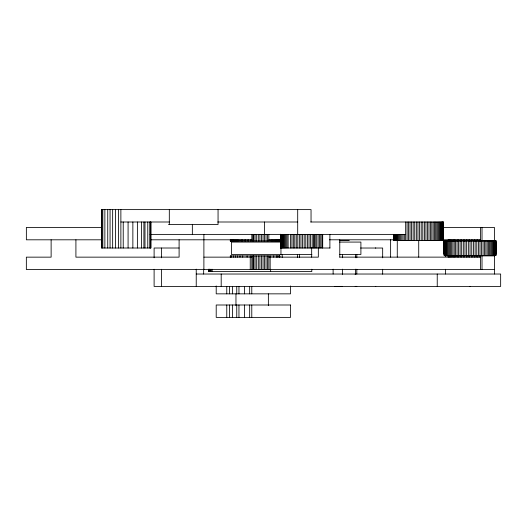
<?xml version="1.0" encoding="UTF-8"?>
<svg xmlns="http://www.w3.org/2000/svg" width="527" height="527" viewBox="0 0 527 527"><rect width="100%" height="100%" fill="white"/><g stroke="black" fill="none" stroke-linecap="round" stroke-linejoin="round"><path stroke-width="0.79" d="M196.235 286.418L196.235 269.152M226.768 293.849L226.768 286.418M229.508 293.849L229.508 286.418M232.552 293.849L232.552 286.418M236.748 293.849L236.748 286.418M238.955 293.849L238.955 286.418M244.574 293.849L244.574 286.418M249.66 293.849L249.66 286.418M251.781 293.849L251.781 286.418M333.123 274.027L333.123 269.152M342.51 274.383L342.51 269.152M342.51 257.769L342.51 254.521M355.198 274.383L355.198 274.027M355.462 274.027L355.462 269.152M355.462 257.769L355.462 254.521M356.812 274.132L356.812 269.231M356.819 257.795L356.819 254.534M382.661 274.165L382.661 269.264M382.668 257.828L382.668 248.026L360.593 248.026M356.812 286.385L355.198 286.385M334.408 286.418L342.51 286.385M469.392 286.418L470.367 286.418M120.874 221.999L169.312 221.999M217.717 221.999L297.696 221.999M310.64 221.999L443.398 221.999L443.299 240.582M168.515 224.482L218.059 224.482L218.059 209.614M101.184 227.414L26.363 227.42L26.363 239.811L101.349 239.805M442.838 227.4L494.392 227.4L494.392 241.03L444.893 241.03M150.05 234.39L405.665 234.39M150.439 239.805L251.84 239.798M268.836 239.798L281.01 239.798M329.454 239.798L393.992 239.792M442.897 239.792L480.591 239.792M339.434 240.378L349.263 240.378M443.398 240.582L393.867 240.582L393.873 234.39M230.339 241.037L230.339 239.798L230.279 241.037L279.83 241.037L279.83 239.798L279.778 241.037M444.083 240.582L444.083 255.45L496.012 255.45L496.065 240.582L444.024 240.582L444.024 241.821L444.584 241.821M495.558 241.821L496.065 241.821L496.006 254.212L495.558 254.212M280.733 242.077L231.412 242.077L231.412 254.462L311.918 254.462M339.612 242.077L360.903 242.077L360.903 254.462L339.434 254.462M179.121 248.013L154.108 248.013L154.108 257.822M280.483 248.013L330.021 248.013M444.531 254.212L444.07 254.212L444.024 241.821M279.784 255.905L279.784 257.143L279.83 255.905L230.286 255.905L230.286 257.143M444.841 255.898L494.392 255.891M203.89 257.143L251.84 257.143M268.836 257.143L318.334 257.143L318.334 247.683M339.698 257.136L480.591 257.13M494.392 269.521L26.35 269.541L26.35 257.15L51.132 257.15L51.126 239.811M196.235 274.027L500.65 274.027L500.65 286.418L154.108 286.418L154.108 269.257M375.329 248L375.797 248.026M375.329 286.385L375.791 286.418M444.077 241.821L444.136 254.212M495.835 240.582L495.835 255.45M495.558 240.582L495.558 255.45M495.169 240.582L495.169 255.45M494.675 240.582L494.675 255.45M494.451 255.002L494.451 274.027M494.076 240.582L494.076 255.45M493.377 240.582L493.377 255.45M492.574 240.582L492.574 255.45M491.671 240.582L491.671 255.45M490.683 240.582L490.683 255.45M489.603 240.582L489.603 255.45M488.437 240.582L488.437 255.45M487.198 240.582L487.198 255.45M485.881 240.582L485.881 255.45M484.497 240.582L484.497 255.45M483.055 240.582L483.055 255.45M482.021 227.4L482.021 241.03M482.021 255.891L482.021 269.521M481.553 240.582L481.553 255.45M480.591 227.4L480.591 241.03M480.591 255.891L480.591 269.521M479.998 240.582L479.998 255.45M479.115 239.792L479.115 241.03M479.115 255.891L479.115 257.13M478.404 240.582L478.404 255.45M477.6 239.792L477.6 241.03M477.6 255.891L477.6 257.13M476.777 240.582L476.777 255.45M476.046 239.792L476.046 241.03M476.052 255.891L476.052 257.13M475.117 240.582L475.117 255.45M474.471 239.792L474.471 241.03M474.471 255.891L474.471 257.136M473.437 240.582L473.437 255.45M472.871 239.792L472.871 241.03M472.871 255.891L472.871 257.136M471.744 240.582L471.744 255.45M471.257 239.792L471.257 241.03M471.257 255.891L471.257 257.136M470.044 240.582L470.044 255.45M469.636 239.792L469.636 241.03M469.636 255.891L469.636 257.136M468.345 240.582L468.345 255.45M468.016 239.792L468.016 241.03M468.016 255.891L468.016 257.136M466.652 240.582L466.652 255.45M466.402 239.792L466.402 241.03M466.402 255.898L466.402 257.136M464.972 240.582L464.972 255.45M464.801 239.792L464.801 241.03M464.801 255.898L464.801 257.136M463.312 240.582L463.312 255.45M463.226 239.792L463.226 241.03M463.226 255.898L463.226 257.136M461.672 239.792L461.685 255.45M461.672 255.898L461.672 257.136M460.157 239.792L460.157 241.03M460.157 255.898L460.157 257.136M460.091 240.582L460.091 255.45M458.674 239.792L458.674 241.03M458.674 255.898L458.681 257.136M458.536 240.582L458.536 255.45M457.245 239.792L457.245 241.03M457.245 255.898L457.245 257.136M457.041 240.582L457.041 255.45M455.868 239.792L455.868 241.03M455.868 255.898L455.868 257.136M455.591 240.582L455.591 255.45M454.551 239.792L454.551 241.03M454.551 255.898L454.551 257.136M454.208 240.582L454.208 255.45M453.299 239.792L453.299 241.03M453.299 255.898L453.299 257.136M452.891 240.582L452.891 255.45M452.113 239.792L452.113 241.03M452.113 255.898L452.113 257.136M451.652 240.582L451.652 255.45M451 239.792L451 241.03M451.007 255.898L451.007 257.136M450.486 240.582L450.486 255.45M449.972 239.792L449.972 241.03M449.972 255.898L449.972 257.136M449.406 240.582L449.406 255.45M449.03 239.792L449.03 241.03M449.03 255.898L449.03 257.136M448.418 240.582L448.418 255.45M448.167 239.792L448.167 241.03M448.174 255.898L448.174 257.136M447.515 240.582L447.515 255.45M446.712 240.582L446.712 255.45M446.013 240.582L446.013 255.45M445.414 240.582L445.401 256.59M445.401 269.271L445.401 274.027M444.92 240.582L444.92 255.45M444.524 240.582L444.531 255.45M444.254 240.582L444.254 255.45M443.273 221.999L443.273 240.582M442.792 221.999L442.792 240.582M442.384 221.999L442.384 240.582M441.87 221.999L441.87 240.582M441.257 221.999L441.257 240.582M440.546 221.999L440.546 240.582M439.742 221.999L439.742 240.582M438.853 221.999L438.853 240.582M437.871 221.999L437.871 240.582M437.239 274.027L437.239 286.418M436.811 221.999L436.811 240.582M435.671 221.999L435.671 240.582M434.452 221.999L434.452 240.582M433.174 221.999L433.174 240.582M431.83 221.999L431.83 240.582M430.434 221.999L430.434 240.582M428.985 221.999L428.985 240.582M427.489 221.999L427.489 240.582M425.954 221.999L425.954 240.582M424.393 221.999L424.393 240.582M422.806 221.999L422.806 240.582M421.198 221.999L421.198 240.582M419.578 221.999L419.578 240.582M418.721 240.582L418.721 257.136M417.957 221.999L417.957 240.582M416.337 221.999L416.337 240.582M414.729 221.999L414.729 240.582M413.142 221.999L413.142 240.582M411.574 221.999L411.574 240.582M410.032 221.999L410.032 240.582M408.53 221.999L408.53 240.582M407.075 221.999L407.075 240.582M405.665 221.999L405.665 240.582M404.314 234.39L404.314 240.582M403.023 234.39L403.023 240.582M401.798 234.39L401.798 240.582M400.645 234.39L400.645 240.582M399.565 234.39L399.565 240.582M398.577 234.39L398.577 240.582M397.668 234.39L397.668 240.582M397.272 240.582L397.272 257.136M396.851 234.39L396.851 240.582M396.12 234.39L396.12 240.582M395.494 234.39L395.494 240.582M395.355 234.39L395.355 240.582M394.967 234.39L394.967 240.582M394.539 234.39L394.539 240.582M394.209 234.39L394.209 240.582M393.992 234.39L393.992 240.582M390.626 239.792L390.626 257.136M339.777 239.798L339.777 257.136M329.889 234.39L329.889 248.013M322.689 234.39L322.689 248.013M321.99 234.39L321.99 248.013M320.759 234.39L320.759 248.013M319.461 234.39L319.461 248.013M318.104 234.39L318.104 248.013M316.694 234.39L316.694 248.013M315.232 234.39L315.232 248.013M314.211 234.39L314.211 248.013M313.723 234.39L313.723 248.013M312.182 234.39L312.182 248.013M311.8 269.231L311.8 271.55L208.804 271.55L208.804 269.231M311.674 247.683L311.681 257.143M311.042 221.999L311.042 209.614L101.401 209.614L101.401 248.013L150.874 248.013L150.874 221.999M310.614 234.39L310.614 248.013M309.02 234.39L309.02 248.013M307.412 234.39L307.412 248.013M305.792 234.39L305.792 248.013M304.171 234.39L304.171 248.013M302.557 234.39L302.557 248.013M300.95 234.39L300.95 248.013M299.599 254.31L299.599 257.407M299.362 234.39L299.362 248.013M297.801 234.39L297.801 248.013M297.696 209.614L297.696 234.39M297.432 254.462L297.432 257.433M296.273 234.39L296.273 248.013M294.784 234.39L294.784 248.013M293.335 234.39L293.335 248.013M291.938 234.39L291.938 248.013M290.601 234.39L290.601 248.013M290.515 285.924L290.515 293.849L216.208 293.849L216.208 285.924M288.117 234.39L288.117 248.013M286.984 234.39L286.984 248.013M285.93 234.39L285.93 248.013M284.955 234.39L284.955 248.013M284.073 234.39L284.073 248.013M283.276 234.39L283.276 248.013M282.577 234.39L282.577 248.013M282.189 254.462L282.189 257.433M281.971 234.39L281.971 248.013M281.464 234.39L281.464 248.013M281.062 234.39L281.062 248.013M280.957 248.27L280.957 254.462M280.766 234.39L280.766 248.013M280.621 234.199L280.621 248.013M280.502 234.39L280.568 248.013M279.62 239.798L279.626 241.037M279.62 255.905L279.62 257.143M279.363 239.798L279.363 241.037M278.994 239.798L278.994 241.037M278.994 255.905L278.994 257.143M278.526 239.798L278.526 241.037M277.953 239.798L277.953 241.037M277.288 239.798L277.288 241.037M277.288 255.905L277.288 257.143M276.523 239.798L276.523 241.037M276.523 255.905L276.523 257.143M275.667 239.798L275.667 241.037M274.725 239.798L274.725 241.037M273.697 239.798L273.697 241.037M273.697 255.905L273.697 257.143M272.591 239.798L272.591 241.037M271.405 239.798L271.405 241.037M270.641 269.231L270.641 271.55M270.153 239.798L270.153 241.037M270.153 255.905L270.153 269.528M268.836 234.377L268.836 241.037M268.836 255.905L268.836 269.528M268.368 293.849L268.368 305.673M267.459 234.62L267.459 241.037M267.459 255.905L267.459 269.528M266.03 234.62L266.03 241.037M266.03 255.905L266.036 269.528M264.449 221.999L264.449 234.39M264.554 234.62L264.554 241.037M264.554 255.905L264.554 269.528M263.039 234.62L263.039 241.037M263.039 255.905L263.039 269.528M261.484 234.62L261.491 241.037M261.491 255.905L261.491 269.528M259.91 234.62L259.91 241.037M259.91 255.905L259.91 269.528M258.309 234.62L258.309 241.037M258.309 255.905L258.309 269.528M256.695 234.62L256.695 241.037M256.695 255.905L256.695 269.528M255.075 234.62L255.075 241.037M255.075 255.905L255.075 269.528M253.744 234.62L253.744 241.037M253.744 255.905L253.744 269.528M253.454 234.62L253.454 241.037M253.454 255.905L253.454 269.528M252.861 234.62L252.861 241.037M252.861 255.905L252.861 269.528M251.84 234.377L251.84 241.037M251.84 255.905L251.84 269.528M251.781 305.001L251.781 317.386M250.239 239.798L250.239 241.037M250.246 255.905L250.246 269.528M249.66 305.001L249.66 317.386M248.665 239.798L248.665 241.037M247.11 239.798L247.11 241.037M247.11 255.905L247.11 257.143M245.595 239.798L245.595 241.037M244.574 305.001L244.574 317.386M244.113 239.798L244.12 241.037M242.683 239.798L242.683 241.037M242.683 255.905L242.683 257.143M241.307 239.798L241.307 241.037M239.989 239.798L239.989 241.037M239.989 255.905L239.989 257.143M238.955 305.001L238.955 317.386M238.738 239.798L238.738 241.037M237.552 239.798L237.552 241.037M237.552 255.905L237.552 257.143M236.748 305.001L236.748 317.386M236.445 239.798L236.445 241.037M235.964 293.849L235.964 305.673M235.411 239.798L235.411 241.037M235.411 255.905L235.411 257.143M234.469 239.798L234.469 241.037M233.613 239.798L233.613 241.037M233.613 255.905L233.613 257.143M232.848 239.798L232.848 241.037M232.552 305.001L232.552 317.386M232.176 239.798L232.176 241.037M231.603 239.798L231.603 241.037M231.603 255.905L231.603 257.143M231.129 239.798L231.129 241.037M230.76 239.798L230.76 241.037M230.497 239.798L230.497 241.037M230.497 255.905L230.497 257.143M229.508 305.001L229.508 317.386M226.768 305.001L226.768 317.386M221.195 274.027L221.195 286.418M212.131 269.231L212.131 271.55M211.129 269.231L211.129 271.55M210.299 269.231L210.299 271.55M209.654 269.231L209.654 271.55M209.186 269.231L209.186 271.55M208.903 269.231L208.896 271.55M203.89 234.383L203.89 269.534M203.659 269.152L203.659 274.027M192.348 224.324L192.348 234.39M179.101 239.805L179.101 257.143L75.914 257.15L75.914 239.805M169.312 209.614L169.312 224.482M161.585 248.013L161.585 257.822M161.585 269.257L161.585 286.418M150.775 221.999L150.775 248.013M150.61 221.999L150.61 248.013M149.727 221.999L149.727 248.013M147.771 221.999L147.771 248.013M144.991 221.999L144.991 248.013M143.897 221.999L143.897 248.013M141.486 221.999L141.486 248.013M137.389 221.999L137.389 248.013M132.863 221.999L132.863 248.013M128.081 221.999L128.081 248.013M123.226 221.999L123.226 248.013M120.874 209.614L120.874 248.013M118.483 209.614L118.483 248.013M115.479 209.614L115.479 248.013M112.653 209.614L112.653 248.013M110.057 209.614L110.057 248.013M107.739 209.614L107.739 248.013M104.866 209.614L104.866 248.013M102.811 209.614L102.811 248.013M101.935 209.614L101.935 248.013M290.515 305.001L216.208 305.001L216.208 317.386L290.515 317.386L290.515 305.001M443.102 240.582L443.102 221.999L443.055 240.582"/></g></svg>
